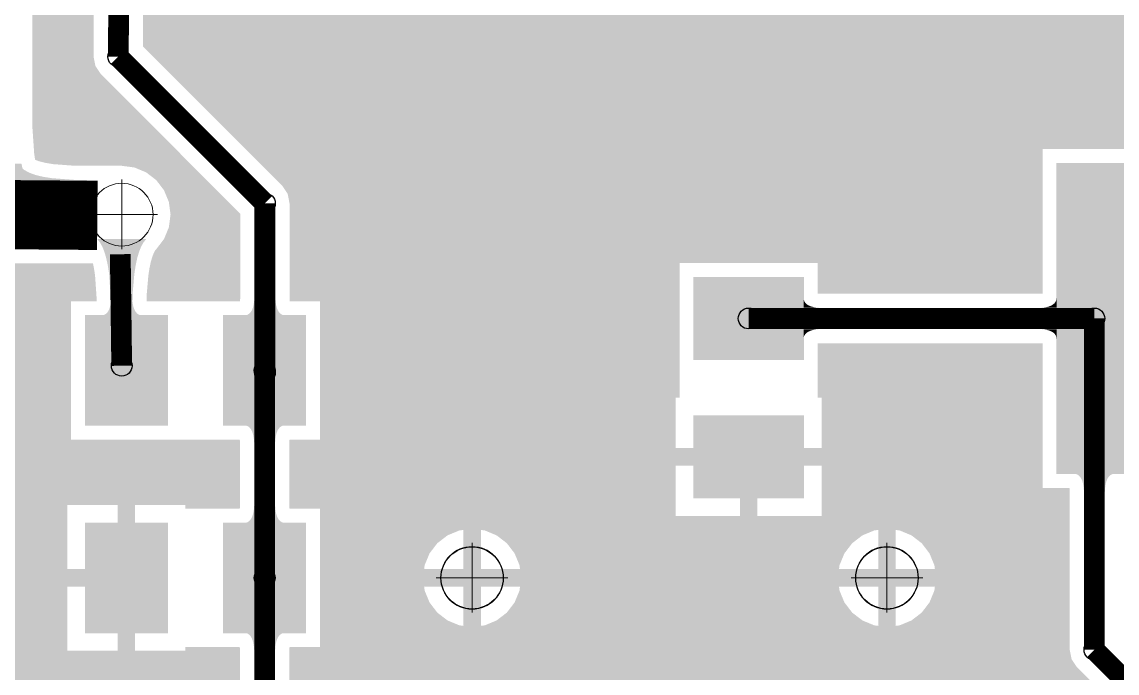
# Model space of a CAD drawing. Header units: millimetres. Extents: x -3633 to 871, y -630 to 261.
# Drawn here: x -1542.46 to -1510.66, y 156.97 to 175.87 of the extents above; entities that cross this region are included whole.
import ezdxf

# ---------------------------------------------------------------- set-up
doc = ezdxf.new("R2010")
doc.units = ezdxf.units.MM
for name, color, linetype in [('DRILL', 7, 'Continuous'), ('DRILL GOST', 7, 'Continuous'), ('TOP_LAYER', 7, 'Continuous'), ('TOP_PASTE', 8, 'Continuous')]:
    doc.layers.add(name, color=color, linetype=linetype)

# ---------------------------------------------------------------- blocks, each defined once
blk = doc.blocks.new('ROUND_26')
blk.add_circle((0, 0), 0.0177165)
blk = doc.blocks.new('RECTANGLE_15')
blk.add_solid([(0.023622, 0.0314961), (0.023622, -0.0314961), (-0.023622, 0.0314961), (-0.023622, -0.0314961)])
blk = doc.blocks.new('RECTANGLE_7')
blk.add_solid([(0.0314961, 0.023622), (0.0314961, -0.023622), (-0.0314961, 0.023622), (-0.0314961, -0.023622)])
blk = doc.blocks.new('RECTANGLE_17')
blk.add_solid([(0.0216535, 0.0885827), (0.0216535, -0.0885827), (-0.0216535, 0.0885827), (-0.0216535, -0.0885827)])
blk = doc.blocks.new('ROUND_4')
blk.add_circle((0, 0), 0.0059055)
blk = doc.blocks.new('ROUND_1')
at = {"const_width": 0.005}
blk.add_lwpolyline([(-0.0025, 0, 1), (0.0025, 0, 1)], format="xyb", close=True, dxfattribs=at)
blk = doc.blocks.new('ROUND_3')
blk.add_circle((0, 0), 0.019685)

msp = doc.modelspace()

# ---------------------------------------------------------------- linework, layer by layer
at = {"layer": 'DRILL', "lineweight": 0}
for p, q in [((-1539.566033497796, 171.29794550417), (-1539.566033497796, 169.2763105104009)), ((-1540.60759279632, 170.2788354181816), (-1538.524474199272, 170.2788354181816)), ((-1529.392135297801, 160.7545982041688), (-1529.392135297801, 158.7329632104006)), ((-1517.344889797788, 160.7545982041688), (-1517.344889797788, 158.7329632104006)), ((-1530.433694596325, 159.7354881181805), (-1528.350575999277, 159.7354881181805)), ((-1518.386449096312, 159.7354881181805), (-1516.303330499265, 159.7354881181805))]:
    msp.add_line(p, q, dxfattribs=at)
at = {"layer": 'DRILL GOST', "lineweight": 0}
for centre in [(-1539.566033497796, 170.2788354181816), (-1529.392135297801, 159.7354881181805), (-1517.344889797788, 159.7354881181805)]:
    msp.add_circle(centre, 0.9108758946678492, dxfattribs=at)
at = {"layer": 'TOP_LAYER', "elevation": -7.473141037622431e-10}
for points, const_width in [([(-1539.666426997793, 174.8645310181823), (-1539.62150549088, 179.6719160960006)], 0.602361), ([(-1539.666426997793, 174.8645310181823), (-1535.40973239779, 170.6078364181808)], 0.602361), ([(-1546.576942297802, 170.2788354181816), (-1542.881033497791, 170.2788354181816)], 2.0078751), ([(-1542.881033497791, 170.2788354181816), (-1540.273866740025, 170.2569261800477)], 2.0078751), ([(-1535.40973239779, 165.6962916181797), (-1535.40973239779, 170.6078364181808)], 0.602361), ([(-1539.566033497796, 165.8936361181809), (-1539.607900417396, 169.1303052181806)], 0.602361), ([(-1521.360639997798, 167.2650159181808), (-1511.321264497788, 167.2650159181808)], 0.602361), ([(-1511.321269597801, 167.2650108181811), (-1511.321264497788, 167.2650159181808)], 0.602361), ([(-1511.321269597801, 157.6506285181808), (-1511.321269597801, 167.2650108181811)], 0.602361), ([(-1535.415755497788, 159.7354881181805), (-1535.415755497788, 165.7591083181801)], 0.602361), ([(-1535.40973239779, 165.6962916181797), (-1535.387720797784, 165.7469193181801)], 0.5019675), ([(-1535.415755497788, 154.273872618181), (-1535.415755497788, 159.7354881181805)], 0.602361), ([(-1511.321269597801, 157.6506285181808), (-1508.88841149779, 155.2177704181818)], 0.602361)]:
    msp.add_lwpolyline(points, dxfattribs=dict(at, const_width=const_width))
at = {"layer": 'TOP_LAYER'}
for points in [[(-1543.329512197787, 171.5459049181813), (-1543.284504697789, 171.7571469181808), (-1542.432554797796, 171.5459049181813), (-1542.477562297795, 171.7571469181808)], [(-1543.329512197787, 171.5459049181813), (-1543.284504697789, 171.7571469181808), (-1542.432554797796, 171.5459049181813), (-1542.477562297795, 171.7571469181808)], [(-1543.905047197788, 171.3791502181816), (-1543.6841814978, 171.4333632181801), (-1541.857019797796, 171.3791502181816), (-1542.077885497796, 171.4333632181801)], [(-1543.6841814978, 171.4333632181801), (-1543.503473197789, 171.49962241818), (-1542.077885497796, 171.4333632181801), (-1542.258593797794, 171.49962241818)], [(-1543.503473197789, 171.49962241818), (-1543.362922297792, 171.5779278181822), (-1542.258593797794, 171.49962241818), (-1542.399144697791, 171.5779278181822)], [(-1543.382700097796, 171.3633963181805), (-1543.329512197787, 171.5459049181813), (-1542.3793668978, 171.3633963181805), (-1542.432554797796, 171.5459049181813)], [(-1543.382700097796, 171.3633963181805), (-1543.329512197787, 171.5459049181813), (-1542.3793668978, 171.3633963181805), (-1542.432554797796, 171.5459049181813)], [(-1543.362922297792, 171.5779278181822), (-1543.262528797795, 171.6682845181808), (-1542.399144697791, 171.5779278181822), (-1542.4995381978, 171.6682845181808)], [(-1545.190089097797, 171.2827704181814), (-1545.009294097794, 171.2887986181818), (-1540.571977897798, 171.2827704181814), (-1540.953473197801, 171.2887986181818)], [(-1542.881033497791, 169.274900418181), (-1545.190089097797, 171.2827704181814), (-1542.881033497791, 169.274900418181), (-1540.571977897798, 171.2827704181814)], [(-1545.009294097794, 171.2887986181818), (-1544.467255897791, 171.306867918182), (-1540.953473197801, 171.2887986181818), (-1541.19443799779, 171.306867918182)], [(-1544.467255897791, 171.306867918182), (-1544.1660702978, 171.3369834181808), (-1541.19443799779, 171.306867918182), (-1541.595996697795, 171.3369834181808)], [(-1544.1660702978, 171.3369834181808), (-1543.905047197788, 171.3791502181816), (-1541.595996697795, 171.3369834181808), (-1541.857019797796, 171.3791502181816)], [(-1543.513627297788, 171.0845844181808), (-1543.444073497792, 171.2096211181811), (-1542.248439697795, 171.0845844181808), (-1542.31799349779, 171.2096211181811)], [(-1543.513627297788, 171.0845844181808), (-1543.444073497792, 171.2096211181811), (-1542.248439697795, 171.0845844181808), (-1542.31799349779, 171.2096211181811)], [(-1543.444073497792, 171.2096211181811), (-1543.382700097796, 171.3633963181805), (-1542.31799349779, 171.2096211181811), (-1542.3793668978, 171.3633963181805)], [(-1543.444073497792, 171.2096211181811), (-1543.382700097796, 171.3633963181805), (-1542.31799349779, 171.2096211181811), (-1542.3793668978, 171.3633963181805)], [(-1543.591366597796, 170.9882811181801), (-1543.513627297788, 171.0845844181808), (-1542.170700397787, 170.9882811181801), (-1542.248439697795, 171.0845844181808)], [(-1543.591366597796, 170.9882811181801), (-1543.513627297788, 171.0845844181808), (-1542.170700397787, 170.9882811181801), (-1542.248439697795, 171.0845844181808)], [(-1540.198627297793, 169.4730864181806), (-1540.276366597789, 169.5693897181804), (-1538.9334396978, 169.4730864181806), (-1538.855700397792, 169.5693897181804)], [(-1540.079246497788, 169.4997084181819), (-1540.135565797782, 169.5676353181802), (-1539.052820497792, 169.4997084181819), (-1538.9965011978, 169.5676353181802)], [(-1540.129073497797, 169.3480497181813), (-1540.198627297793, 169.4730864181806), (-1539.002993497783, 169.3480497181813), (-1538.9334396978, 169.4730864181806)], [(-1540.067700097788, 169.1942745181809), (-1540.129073497797, 169.3480497181813), (-1539.064366897792, 169.1942745181809), (-1539.002993497783, 169.3480497181813)], [(-1540.029552097799, 169.4297976181811), (-1540.079246497788, 169.4997084181819), (-1539.102514897794, 169.4297976181811), (-1539.052820497792, 169.4997084181819)], [(-1540.014512197792, 169.011765918181), (-1540.067700097788, 169.1942745181809), (-1539.117554797789, 169.011765918181), (-1539.064366897792, 169.1942745181809)], [(-1539.98648259779, 169.3579029181815), (-1540.029552097799, 169.4297976181811), (-1539.145584397791, 169.3579029181815), (-1539.102514897794, 169.4297976181811)], [(-1539.950037997784, 169.2840243181813), (-1539.98648259779, 169.3579029181815), (-1539.182028997796, 169.2840243181813), (-1539.145584397791, 169.3579029181815)], [(-1539.920223397796, 169.2081567181817), (-1539.950037997784, 169.2840243181813), (-1539.211843597797, 169.2081567181817), (-1539.182028997796, 169.2840243181813)], [(-1539.897028597798, 169.1303052181806), (-1539.920223397796, 169.2081567181817), (-1539.235038397795, 169.1303052181806), (-1539.211843597797, 169.2081567181817)], [(-1539.969504697794, 168.8005239181816), (-1540.014512197792, 169.011765918181), (-1539.162562297787, 168.8005239181816), (-1539.117554797789, 169.011765918181)], [(-1539.880463797793, 169.0504698181799), (-1539.897028597798, 169.1303052181806), (-1539.251603197787, 169.0504698181799), (-1539.235038397795, 169.1303052181806)], [(-1539.870528997795, 168.9686454181815), (-1539.880463797793, 169.0504698181799), (-1539.261537997786, 168.9686454181815), (-1539.251603197787, 169.0504698181799)], [(-1539.867213997786, 168.8848371181798), (-1539.870528997795, 168.9686454181815), (-1539.264852997795, 168.8848371181798), (-1539.261537997786, 168.9686454181815)], [(-1539.932677597795, 168.5605434181821), (-1539.969504697794, 168.8005239181816), (-1539.199389397798, 168.5605434181821), (-1539.162562297787, 168.8005239181816)], [(-1539.893733997796, 167.9943771181802), (-1539.932677597795, 168.5605434181821), (-1539.248487097784, 167.9943771181802), (-1539.199389397798, 168.5605434181821)], [(-1539.871304197798, 167.6681862181808), (-1539.893733997796, 167.9943771181802), (-1539.25632579779, 167.6681862181808), (-1539.248487097784, 167.9943771181802)], [(-1539.870228097792, 167.8460334181805), (-1539.867213997786, 167.961645318182), (-1539.261838897788, 167.8460334181805), (-1539.264852997795, 167.961645318182)], [(-1535.713926997797, 167.8460334181805), (-1535.710912897791, 167.961645318182), (-1535.105537797795, 167.8460334181805), (-1535.108551897788, 167.961645318182)], [(-1539.915403897797, 167.572219518182), (-1539.894320497796, 167.6513205181814), (-1539.216663097783, 167.572219518182), (-1539.237746497796, 167.6513205181814)], [(-1539.894320497796, 167.6513205181814), (-1539.879260197794, 167.7425901181819), (-1539.237746497796, 167.6513205181814), (-1539.252806797799, 167.7425901181819)], [(-1539.879260197794, 167.7425901181819), (-1539.870228097792, 167.8460334181805), (-1539.252806797799, 167.7425901181819), (-1539.261838897788, 167.8460334181805)], [(-1539.867213997786, 167.3132670181817), (-1539.871304197798, 167.6681862181808), (-1539.264852997795, 167.3132670181817), (-1539.25632579779, 167.6681862181808)], [(-1535.759102797791, 167.572219518182), (-1535.73801939779, 167.6513205181814), (-1535.06036199779, 167.572219518182), (-1535.08144539779, 167.6513205181814)], [(-1535.73801939779, 167.6513205181814), (-1535.7229590978, 167.7425901181819), (-1535.08144539779, 167.6513205181814), (-1535.096505697793, 167.7425901181819)], [(-1535.7229590978, 167.7425901181819), (-1535.713926997797, 167.8460334181805), (-1535.096505697793, 167.7425901181819), (-1535.105537797795, 167.8460334181805)], [(-1519.766583997793, 167.8101549181806), (-1519.766583997793, 167.867376918181), (-1519.760499697787, 167.8101549181806), (-1519.766583997793, 167.867376918181)], [(-1519.766583997793, 167.7589509181821), (-1519.766583997793, 167.8101549181806), (-1519.742246797792, 167.7589509181821), (-1519.760499697787, 167.8101549181806)], [(-1519.766583997793, 167.7137751181813), (-1519.766583997793, 167.7589509181821), (-1519.711820197795, 167.7137751181813), (-1519.742246797792, 167.7589509181821)], [(-1519.766583997793, 167.6746224181811), (-1519.766583997793, 167.7137751181813), (-1519.669224997785, 167.6746224181811), (-1519.711820197795, 167.7137751181813)], [(-1519.766583997793, 167.6414928181816), (-1519.766583997793, 167.6746224181811), (-1519.614461197799, 167.6414928181816), (-1519.669224997785, 167.6746224181811)], [(-1519.766583997793, 167.614386318181), (-1519.766583997793, 167.6414928181816), (-1519.547528797787, 167.614386318181), (-1519.614461197799, 167.6414928181816)], [(-1519.766583997793, 167.5933029181811), (-1519.766583997793, 167.614386318181), (-1519.468427797801, 167.5933029181811), (-1519.547528797787, 167.614386318181)], [(-1512.714635497797, 167.5933029181811), (-1512.636330097795, 167.614386318181), (-1512.419478097794, 167.5933029181811), (-1512.419478097794, 167.614386318181)], [(-1512.636330097795, 167.614386318181), (-1512.570065797799, 167.6414928181816), (-1512.419478097794, 167.614386318181), (-1512.419478097794, 167.6414928181816)], [(-1512.570065797799, 167.6414928181816), (-1512.515857897791, 167.6746224181811), (-1512.419478097794, 167.6414928181816), (-1512.419478097794, 167.6746224181811)], [(-1512.515857897791, 167.6746224181811), (-1512.47369109779, 167.7137751181813), (-1512.419478097794, 167.6746224181811), (-1512.419478097794, 167.7137751181813)], [(-1512.47369109779, 167.7137751181813), (-1512.443570497785, 167.7589509181821), (-1512.419478097794, 167.7137751181813), (-1512.419478097794, 167.7589509181821)], [(-1512.443570497785, 167.7589509181821), (-1512.425501197792, 167.8101549181806), (-1512.419478097794, 167.7589509181821), (-1512.419478097794, 167.8101549181806)], [(-1512.425501197792, 167.8101549181806), (-1512.419478097794, 167.867376918181), (-1512.419478097794, 167.8101549181806), (-1512.419478097794, 167.867376918181)], [(-1540.1683944978, 167.3531643181818), (-1540.111172497786, 167.3592486181801), (-1538.963672497793, 167.3531643181818), (-1539.020894497794, 167.3592486181801)], [(-1540.111172497786, 167.3592486181801), (-1540.059968497793, 167.3775015181814), (-1539.020894497794, 167.3592486181801), (-1539.072098497787, 167.3775015181814)], [(-1540.059968497793, 167.3775015181814), (-1540.0147926978, 167.4079281181816), (-1539.072098497787, 167.3775015181814), (-1539.117274297793, 167.4079281181816)], [(-1540.0147926978, 167.4079281181816), (-1539.975639997793, 167.4505233181803), (-1539.117274297793, 167.4079281181816), (-1539.156426997788, 167.4505233181803)], [(-1539.975639997793, 167.4505233181803), (-1539.942510397783, 167.5052820181813), (-1539.156426997788, 167.4505233181803), (-1539.189556597797, 167.5052820181813)], [(-1539.942510397783, 167.5052820181813), (-1539.915403897797, 167.572219518182), (-1539.189556597797, 167.5052820181813), (-1539.216663097783, 167.572219518182)], [(-1536.012093397794, 167.3531643181818), (-1535.954871397792, 167.3592486181801), (-1534.807371397799, 167.3531643181818), (-1534.864593397788, 167.3592486181801)], [(-1535.954871397792, 167.3592486181801), (-1535.903667397787, 167.3775015181814), (-1534.864593397788, 167.3592486181801), (-1534.915797397794, 167.3775015181814)], [(-1535.903667397787, 167.3775015181814), (-1535.858491597793, 167.4079281181816), (-1534.915797397794, 167.3775015181814), (-1534.960973197799, 167.4079281181816)], [(-1535.858491597793, 167.4079281181816), (-1535.819338897787, 167.4505233181803), (-1534.960973197799, 167.4079281181816), (-1535.000125897781, 167.4505233181803)], [(-1535.819338897787, 167.4505233181803), (-1535.786209297802, 167.5052820181813), (-1535.000125897781, 167.4505233181803), (-1535.033255497791, 167.5052820181813)], [(-1535.786209297802, 167.5052820181813), (-1535.759102797791, 167.572219518182), (-1535.033255497791, 167.5052820181813), (-1535.06036199779, 167.572219518182)], [(-1519.766583997793, 167.57824261818), (-1519.766583997793, 167.5933029181811), (-1519.377158197789, 167.57824261818), (-1519.468427797801, 167.5933029181811)], [(-1519.766583997793, 167.569210518182), (-1519.766583997793, 167.57824261818), (-1519.273714897799, 167.569210518182), (-1519.377158197789, 167.57824261818)], [(-1519.766583997793, 167.5661964181804), (-1519.766583997793, 167.569210518182), (-1519.158102997796, 167.5661964181804), (-1519.273714897799, 167.569210518182)], [(-1519.766583997793, 166.9638354181811), (-1519.766583997793, 167.5661964181804), (-1519.158102997796, 166.9638354181811), (-1519.158102997796, 167.5661964181804)], [(-1513.021839097797, 167.5661964181804), (-1512.907389997792, 167.569210518182), (-1512.419478097794, 167.5661964181804), (-1512.419478097794, 167.569210518182)], [(-1513.021839097797, 166.9638354181811), (-1513.021839097797, 167.5661964181804), (-1512.419478097794, 166.9638354181811), (-1512.419478097794, 167.5661964181804)], [(-1512.907389997792, 167.569210518182), (-1512.804987097795, 167.57824261818), (-1512.419478097794, 167.569210518182), (-1512.419478097794, 167.57824261818)], [(-1512.804987097795, 167.57824261818), (-1512.714635497797, 167.5933029181811), (-1512.419478097794, 167.57824261818), (-1512.419478097794, 167.5933029181811)], [(-1519.766583997793, 166.9608213181805), (-1519.766583997793, 166.9638354181811), (-1519.273714897799, 166.9608213181805), (-1519.158102997796, 166.9638354181811)], [(-1519.766583997793, 166.9517892181798), (-1519.766583997793, 166.9608213181805), (-1519.377158197789, 166.9517892181798), (-1519.273714897799, 166.9608213181805)], [(-1519.766583997793, 166.9367289181823), (-1519.766583997793, 166.9517892181798), (-1519.468427797801, 166.9367289181823), (-1519.377158197789, 166.9517892181798)], [(-1519.766583997793, 166.9156455181815), (-1519.766583997793, 166.9367289181823), (-1519.547528797787, 166.9156455181815), (-1519.468427797801, 166.9367289181823)], [(-1519.766583997793, 166.8885390181808), (-1519.766583997793, 166.9156455181815), (-1519.614461197799, 166.8885390181808), (-1519.547528797787, 166.9156455181815)], [(-1519.766583997793, 166.8554094181814), (-1519.766583997793, 166.8885390181808), (-1519.669224997785, 166.8554094181814), (-1519.614461197799, 166.8885390181808)], [(-1519.766583997793, 166.8162567181803), (-1519.766583997793, 166.8554094181814), (-1519.711820197795, 166.8162567181803), (-1519.669224997785, 166.8554094181814)], [(-1519.766583997793, 166.7710809181813), (-1519.766583997793, 166.8162567181803), (-1519.742246797792, 166.7710809181813), (-1519.711820197795, 166.8162567181803)], [(-1519.766583997793, 166.7198769181809), (-1519.766583997793, 166.7710809181813), (-1519.760499697787, 166.7198769181809), (-1519.742246797792, 166.7710809181813)], [(-1519.766583997793, 166.6626549181806), (-1519.766583997793, 166.7198769181809), (-1519.766583997793, 166.6626549181806), (-1519.760499697787, 166.7198769181809)], [(-1512.907389997792, 166.9608213181805), (-1513.021839097797, 166.9638354181811), (-1512.419478097794, 166.9608213181805), (-1512.419478097794, 166.9638354181811)], [(-1512.804987097795, 166.9517892181798), (-1512.907389997792, 166.9608213181805), (-1512.419478097794, 166.9517892181798), (-1512.419478097794, 166.9608213181805)], [(-1512.714635497797, 166.9367289181823), (-1512.804987097795, 166.9517892181798), (-1512.419478097794, 166.9367289181823), (-1512.419478097794, 166.9517892181798)], [(-1512.636330097795, 166.9156455181815), (-1512.714635497797, 166.9367289181823), (-1512.419478097794, 166.9156455181815), (-1512.419478097794, 166.9367289181823)], [(-1512.570065797799, 166.8885390181808), (-1512.636330097795, 166.9156455181815), (-1512.419478097794, 166.8885390181808), (-1512.419478097794, 166.9156455181815)], [(-1512.515857897791, 166.8554094181814), (-1512.570065797799, 166.8885390181808), (-1512.419478097794, 166.8554094181814), (-1512.419478097794, 166.8885390181808)], [(-1512.47369109779, 166.8162567181803), (-1512.515857897791, 166.8554094181814), (-1512.419478097794, 166.8162567181803), (-1512.419478097794, 166.8554094181814)], [(-1512.443570497785, 166.7710809181813), (-1512.47369109779, 166.8162567181803), (-1512.419478097794, 166.7710809181813), (-1512.419478097794, 166.8162567181803)], [(-1512.425501197792, 166.7198769181809), (-1512.443570497785, 166.7710809181813), (-1512.419478097794, 166.7198769181809), (-1512.419478097794, 166.7710809181813)], [(-1512.419478097794, 166.6626549181806), (-1512.425501197792, 166.7198769181809), (-1512.419478097794, 166.6626549181806), (-1512.419478097794, 166.7198769181809)], [(-1535.960894497802, 164.158968018181), (-1536.018116497792, 164.165052318182), (-1534.870616497786, 164.158968018181), (-1534.813394497798, 164.165052318182)], [(-1535.909690497785, 164.1407151181807), (-1535.960894497802, 164.158968018181), (-1534.921820497792, 164.1407151181807), (-1534.870616497786, 164.158968018181)], [(-1535.864514697792, 164.1102885181822), (-1535.909690497785, 164.1407151181807), (-1534.966996297797, 164.1102885181822), (-1534.921820497792, 164.1407151181807)], [(-1535.825361997785, 164.0676933181808), (-1535.864514697792, 164.1102885181822), (-1535.006148997792, 164.0676933181808), (-1534.966996297797, 164.1102885181822)], [(-1535.7922323978, 164.0129346181798), (-1535.825361997785, 164.0676933181808), (-1535.039278597789, 164.0129346181798), (-1535.006148997792, 164.0676933181808)], [(-1535.765125897789, 163.9459971181809), (-1535.7922323978, 164.0129346181798), (-1535.066385097799, 163.9459971181809), (-1535.039278597789, 164.0129346181798)], [(-1535.744042497788, 163.8668961181816), (-1535.765125897789, 163.9459971181809), (-1535.087468497788, 163.8668961181816), (-1535.066385097799, 163.9459971181809)], [(-1535.728982197799, 163.775626518182), (-1535.744042497788, 163.8668961181816), (-1535.10252879779, 163.775626518182), (-1535.087468497788, 163.8668961181816)], [(-1535.719950097796, 163.6721832181815), (-1535.728982197799, 163.775626518182), (-1535.111560897793, 163.6721832181815), (-1535.10252879779, 163.775626518182)], [(-1535.71693599779, 163.5565713181809), (-1535.719950097796, 163.6721832181815), (-1535.114574997786, 163.5565713181809), (-1535.111560897793, 163.6721832181815)], [(-1511.866408597791, 162.7534488181814), (-1511.923630597792, 162.7595331181806), (-1510.776130597788, 162.7534488181814), (-1510.718908597798, 162.7595331181806)], [(-1511.815204597798, 162.7351959181801), (-1511.866408597791, 162.7534488181814), (-1510.827334597793, 162.7351959181801), (-1510.776130597788, 162.7534488181814)], [(-1511.770028797793, 162.7047693181808), (-1511.815204597798, 162.7351959181801), (-1510.872510397798, 162.7047693181808), (-1510.827334597793, 162.7351959181801)], [(-1511.730876097785, 162.6621741181812), (-1511.770028797793, 162.7047693181808), (-1510.911663097793, 162.6621741181812), (-1510.872510397798, 162.7047693181808)], [(-1511.697746497789, 162.607415418182), (-1511.730876097785, 162.6621741181812), (-1510.94479269779, 162.607415418182), (-1510.911663097793, 162.6621741181812)], [(-1511.67063999779, 162.5404779181813), (-1511.697746497789, 162.607415418182), (-1510.971899197788, 162.5404779181813), (-1510.94479269779, 162.607415418182)], [(-1511.649556597802, 162.4613769181801), (-1511.67063999779, 162.5404779181813), (-1510.992982597801, 162.4613769181801), (-1510.971899197788, 162.5404779181813)], [(-1511.6344962978, 162.3701073181805), (-1511.649556597802, 162.4613769181801), (-1511.008042897791, 162.3701073181805), (-1510.992982597801, 162.4613769181801)], [(-1511.625464197797, 162.266664018181), (-1511.6344962978, 162.3701073181805), (-1511.017074997782, 162.266664018181), (-1511.008042897791, 162.3701073181805)], [(-1511.622450097791, 162.1510521181804), (-1511.625464197797, 162.266664018181), (-1511.020089097788, 162.1510521181804), (-1511.017074997782, 162.266664018181)], [(-1535.719950097796, 161.8224132181808), (-1535.71693599779, 161.9380251181815), (-1535.111560897793, 161.8224132181808), (-1535.114574997786, 161.9380251181815)], [(-1535.765125897789, 161.5485993181796), (-1535.744042497788, 161.6277003181808), (-1535.066385097799, 161.5485993181796), (-1535.087468497788, 161.6277003181808)], [(-1535.744042497788, 161.6277003181808), (-1535.728982197799, 161.7189699181804), (-1535.087468497788, 161.6277003181808), (-1535.10252879779, 161.7189699181804)], [(-1535.728982197799, 161.7189699181804), (-1535.719950097796, 161.8224132181808), (-1535.10252879779, 161.7189699181804), (-1535.111560897793, 161.8224132181808)], [(-1536.018116497792, 161.3295441181804), (-1535.960894497802, 161.3356284181814), (-1534.813394497798, 161.3295441181804), (-1534.870616497786, 161.3356284181814)], [(-1535.960894497802, 161.3356284181814), (-1535.909690497785, 161.3538813181808), (-1534.870616497786, 161.3356284181814), (-1534.921820497792, 161.3538813181808)], [(-1535.909690497785, 161.3538813181808), (-1535.864514697792, 161.3843079181802), (-1534.921820497792, 161.3538813181808), (-1534.966996297797, 161.3843079181802)], [(-1535.864514697792, 161.3843079181802), (-1535.825361997785, 161.4269031181816), (-1534.966996297797, 161.3843079181802), (-1535.006148997792, 161.4269031181816)], [(-1535.825361997785, 161.4269031181816), (-1535.7922323978, 161.4816618181808), (-1535.006148997792, 161.4269031181816), (-1535.039278597789, 161.4816618181808)], [(-1535.7922323978, 161.4816618181808), (-1535.765125897789, 161.5485993181796), (-1535.039278597789, 161.4816618181808), (-1535.066385097799, 161.5485993181796)], [(-1535.960894497802, 158.1353478181804), (-1536.018116497792, 158.1414321181805), (-1534.870616497786, 158.1353478181804), (-1534.813394497798, 158.1414321181805)], [(-1535.909690497785, 158.117094918181), (-1535.960894497802, 158.1353478181804), (-1534.921820497792, 158.117094918181), (-1534.870616497786, 158.1353478181804)], [(-1535.864514697792, 158.0866683181807), (-1535.909690497785, 158.117094918181), (-1534.966996297797, 158.0866683181807), (-1534.921820497792, 158.117094918181)], [(-1535.825361997785, 158.044073118182), (-1535.864514697792, 158.0866683181807), (-1535.006148997792, 158.044073118182), (-1534.966996297797, 158.0866683181807)], [(-1535.7922323978, 157.989314418181), (-1535.825361997785, 158.044073118182), (-1535.039278597789, 157.989314418181), (-1535.006148997792, 158.044073118182)], [(-1535.765125897789, 157.9223769181804), (-1535.7922323978, 157.989314418181), (-1535.066385097799, 157.9223769181804), (-1535.039278597789, 157.989314418181)], [(-1535.744042497788, 157.843275918181), (-1535.765125897789, 157.9223769181804), (-1535.087468497788, 157.843275918181), (-1535.066385097799, 157.9223769181804)], [(-1535.728982197799, 157.7520063181805), (-1535.744042497788, 157.843275918181), (-1535.10252879779, 157.7520063181805), (-1535.087468497788, 157.843275918181)], [(-1535.719950097796, 157.6485630181819), (-1535.728982197799, 157.7520063181805), (-1535.111560897793, 157.6485630181819), (-1535.10252879779, 157.7520063181805)], [(-1535.71693599779, 157.5329511181822), (-1535.719950097796, 157.6485630181819), (-1535.114574997786, 157.5329511181822), (-1535.111560897793, 157.6485630181819)]]:
    msp.add_solid(points, dxfattribs=at)
at = {"layer": 'TOP_PASTE'}
msp.add_circle((-1483.211823997789, 119.5780014181805), 110, dxfattribs=at)
for points in [[(-1542.164508997793, 174.8645310181823), (-1542.164508997793, 178.3983975181804), (-1540.382951497791, 174.8645310181823), (-1540.382951497791, 178.3983975181804)], [(-1538.949902497783, 175.1613255181824), (-1538.949902497783, 177.1947363181803), (-1505.449920097797, 175.1613255181824), (-1505.449920097797, 177.1947363181803)], [(-1535.97287949779, 172.1843025181802), (-1538.949902497783, 175.1613255181824), (-1505.449920097797, 172.1843025181802), (-1505.449920097797, 175.1613255181824)], [(-1542.164508997793, 174.5903295181811), (-1542.164508997793, 174.8645310181823), (-1540.328406997793, 174.5903295181811), (-1540.382951497791, 174.8645310181823)], [(-1542.164508997793, 174.3578715181816), (-1542.164508997793, 174.5903295181811), (-1540.173086497792, 174.3578715181816), (-1540.328406997793, 174.5903295181811)], [(-1542.164508997793, 172.8772395181809), (-1542.164508997793, 174.3578715181816), (-1538.692449397791, 172.8772395181809), (-1540.173086497792, 174.3578715181816)], [(-1542.107082997797, 172.0422930181808), (-1542.164508997793, 172.8772395181809), (-1537.857502897791, 172.0422930181808), (-1538.692449397791, 172.8772395181809)], [(-1534.90307289779, 171.1144959181825), (-1535.97287949779, 172.1843025181802), (-1512.827172097785, 171.1144959181825), (-1512.827172097785, 172.1843025181802)], [(-1542.080721097791, 171.8705046181808), (-1542.107082997797, 172.0422930181808), (-1537.685714497793, 171.8705046181808), (-1537.857502897791, 172.0422930181808)], [(-1541.958244597802, 171.8255940181803), (-1542.080721097791, 171.8705046181808), (-1537.640808997794, 171.8255940181803), (-1537.685714497793, 171.8705046181808)], [(-1541.775491197803, 171.7807344181815), (-1541.958244597802, 171.8255940181803), (-1537.595949397796, 171.7807344181815), (-1537.640808997794, 171.8255940181803)], [(-1541.547959797799, 171.74397361818), (-1541.775491197803, 171.7807344181815), (-1537.559188597794, 171.74397361818), (-1537.595949397796, 171.7807344181815)], [(-1540.934929597795, 171.6980022181801), (-1541.547959797799, 171.74397361818), (-1537.513217197792, 171.6980022181801), (-1537.559188597794, 171.74397361818)], [(-1540.838238697791, 171.6964722181824), (-1540.934929597795, 171.6980022181801), (-1537.511687197793, 171.6964722181824), (-1537.513217197792, 171.6980022181801)], [(-1539.199124197795, 171.64816501818), (-1539.566033497796, 171.6964722181824), (-1537.46337489779, 171.64816501818), (-1537.511687197793, 171.6964722181824)], [(-1538.857215097798, 171.5065431181815), (-1539.199124197795, 171.64816501818), (-1537.32175809779, 171.5065431181815), (-1537.46337489779, 171.64816501818)], [(-1538.563613197789, 171.2812557181819), (-1538.857215097798, 171.5065431181815), (-1537.096470697791, 171.2812557181819), (-1537.32175809779, 171.5065431181815)], [(-1538.338325797789, 170.9876538181811), (-1538.563613197789, 171.2812557181819), (-1536.802863697792, 170.9876538181811), (-1537.096470697791, 171.2812557181819)], [(-1534.74775239779, 170.8820379181811), (-1534.90307289779, 171.1144959181825), (-1512.827172097785, 170.8820379181811), (-1512.827172097785, 171.1144959181825)], [(-1538.196703897787, 170.6457447181815), (-1538.338325797789, 170.9876538181811), (-1536.460954597794, 170.6457447181815), (-1536.802863697792, 170.9876538181811)], [(-1534.693207897792, 170.6078364181808), (-1534.74775239779, 170.8820379181811), (-1512.827172097785, 170.6078364181808), (-1512.827172097785, 170.8820379181811)], [(-1538.152634797786, 170.3110419181817), (-1538.196703897787, 170.6457447181815), (-1536.126256897789, 170.3110419181817), (-1536.460954597794, 170.6457447181815)], [(-1534.693207897792, 168.8713119181807), (-1534.693207897792, 170.6078364181808), (-1512.827172097785, 168.8713119181807), (-1512.827172097785, 170.6078364181808)], [(-1538.196703897787, 169.9119261181809), (-1538.148396697785, 170.2788354181816), (-1536.126256897789, 169.9119261181809), (-1536.126256897789, 170.2788354181816)], [(-1538.148396697785, 170.2788354181816), (-1538.152634797786, 170.3110419181817), (-1536.126256897789, 170.2788354181816), (-1536.126256897789, 170.3110419181817)], [(-1538.338325797789, 169.5700170181813), (-1538.196703897787, 169.9119261181809), (-1536.126256897789, 169.5700170181813), (-1536.126256897789, 169.9119261181809)], [(-1538.563613197789, 169.2764151181805), (-1538.338325797789, 169.5700170181813), (-1536.126256897789, 169.2764151181805), (-1536.126256897789, 169.5700170181813)], [(-1538.632437697797, 169.1719263181808), (-1538.592734197789, 169.2433008181802), (-1536.126256897789, 169.1719263181808), (-1536.126256897789, 169.2433008181802)], [(-1538.592734197789, 169.2433008181802), (-1538.569891297798, 169.2715956181814), (-1536.126256897789, 169.2433008181802), (-1536.126256897789, 169.2715956181814)], [(-1538.569891297798, 169.2715956181814), (-1538.563613197789, 169.2764151181805), (-1536.126256897789, 169.2715956181814), (-1536.126256897789, 169.2764151181805)], [(-1538.759641897791, 168.7267881181801), (-1538.720244397787, 168.9116835181817), (-1536.126256897789, 168.7267881181801), (-1536.126256897789, 168.9116835181817)], [(-1538.720244397787, 168.9116835181817), (-1538.676787297795, 169.0608075181822), (-1536.126256897789, 168.9116835181817), (-1536.126256897789, 169.0608075181822)], [(-1538.676787297795, 169.0608075181822), (-1538.632437697797, 169.1719263181808), (-1536.126256897789, 169.0608075181822), (-1536.126256897789, 169.1719263181808)], [(-1546.423901497794, 168.5153778181816), (-1546.212588097788, 168.7266963181805), (-1540.339983997791, 168.5153778181816), (-1540.372409797797, 168.7266963181805)], [(-1546.212588097788, 168.7266963181805), (-1546.078080697795, 168.86119861818), (-1540.372409797797, 168.7266963181805), (-1540.401066697801, 168.86119861818)], [(-1538.792638897792, 168.5117619181815), (-1538.759641897791, 168.7267881181801), (-1536.126256897789, 168.5117619181815), (-1536.126256897789, 168.7267881181801)], [(-1534.693207897792, 167.8308303181807), (-1534.693207897792, 168.8713119181807), (-1523.368515097789, 167.8308303181807), (-1523.368509997788, 168.8713119181807)], [(-1519.352769997794, 167.9896341181807), (-1519.352769997794, 168.8713119181807), (-1512.827172097785, 167.9896341181807), (-1512.827172097785, 168.8713119181807)], [(-1547.165002897801, 167.7742764181808), (-1546.423901497794, 168.5153778181816), (-1540.289014597791, 167.7742764181808), (-1540.339983997791, 168.5153778181816)], [(-1538.839467097788, 167.9717484181806), (-1538.792638897792, 168.5117619181815), (-1536.126256897789, 167.9717484181806), (-1536.126256897789, 168.5117619181815)], [(-1538.842858597786, 167.8308303181807), (-1538.839467097788, 167.9717484181806), (-1536.126256897789, 167.8308303181807), (-1536.126256897789, 167.9717484181806)], [(-1519.352769997794, 167.9892006181803), (-1519.352769997794, 167.9896341181807), (-1512.829778197789, 167.9892006181803), (-1512.827172097785, 167.9896341181807)], [(-1519.325949097794, 167.9847738181802), (-1519.352769997794, 167.9892006181803), (-1512.856359397783, 167.9847738181802), (-1512.829778197789, 167.9892006181803)], [(-1519.325393197791, 167.984722818182), (-1519.325949097794, 167.9847738181802), (-1512.856650097795, 167.984722818182), (-1512.856359397783, 167.9847738181802)], [(-1519.2889179978, 167.9815404181822), (-1519.325393197791, 167.984722818182), (-1512.892712197795, 167.9815404181822), (-1512.856650097795, 167.984722818182)], [(-1548.076643197801, 166.86263611818), (-1547.172300997785, 167.7669783181814), (-1541.03780169779, 166.86263611818), (-1541.03780169779, 167.7669783181814)], [(-1547.172300997785, 167.7669783181814), (-1547.165002897801, 167.7742764181808), (-1540.29021819779, 167.7669783181814), (-1540.289014597791, 167.7742764181808)], [(-1538.844067297799, 167.780406618182), (-1538.843745997802, 167.7937992181801), (-1536.131703697801, 167.780406618182), (-1536.129490297795, 167.7937992181801)], [(-1538.84184879779, 167.7669783181814), (-1538.844067297799, 167.780406618182), (-1536.133917097797, 167.7669783181814), (-1536.131703697801, 167.780406618182)], [(-1538.843745997802, 167.7937992181801), (-1538.842858597786, 167.8308303181807), (-1536.129490297795, 167.7937992181801), (-1536.126256897789, 167.8308303181807)], [(-1534.689974497798, 167.7937992181801), (-1534.693207897792, 167.8308303181807), (-1523.368515097789, 167.7937992181801), (-1523.368515097789, 167.8308303181807)], [(-1534.685547697796, 167.7669783181814), (-1534.689974497798, 167.7937992181801), (-1523.368515097789, 167.7669783181814), (-1523.368515097789, 167.7937992181801)], [(-1533.809459497796, 164.9639877181803), (-1533.809459497796, 167.7669783181814), (-1523.368515097789, 164.9639877181803), (-1523.368515097789, 167.7669783181814)], [(-1548.076643197801, 163.7512383181806), (-1548.076643197801, 166.86263611818), (-1541.03780169779, 163.7512383181806), (-1541.03780169779, 166.86263611818)], [(-1519.352769997794, 166.5408312181821), (-1519.325949097794, 166.5452580181814), (-1512.829773097788, 166.5408312181821), (-1512.856354297794, 166.5452580181814)], [(-1519.352764897793, 166.5403977181809), (-1519.352769997794, 166.5408312181821), (-1512.827172097785, 166.5403977181809), (-1512.829773097788, 166.5408312181821)], [(-1519.352764897793, 164.9639877181803), (-1519.352764897793, 166.5403977181809), (-1512.827172097785, 164.9639877181803), (-1512.827172097785, 166.5403977181809)], [(-1519.325949097794, 166.5452580181814), (-1519.325398297793, 166.5453090181813), (-1512.856354297794, 166.5452580181814), (-1512.856644997793, 166.5453090181813)], [(-1519.325398297793, 166.5453090181813), (-1519.2889179978, 166.5484914181811), (-1512.856644997793, 166.5453090181813), (-1512.892712197795, 166.5484914181811)], [(-1533.809459497796, 163.7512383181806), (-1533.809459497796, 164.9639877181803), (-1523.476935997795, 163.7512383181806), (-1523.476935997795, 164.9639877181803)], [(-1519.244343997788, 163.5042657181825), (-1519.244343997788, 164.9639877181803), (-1512.827172097785, 163.5042657181825), (-1512.827172097785, 164.9639877181803)], [(-1548.076643197801, 163.724417418181), (-1548.076643197801, 163.7512383181806), (-1536.135513397793, 163.724417418181), (-1536.139940197795, 163.7512383181806)], [(-1548.076643197801, 163.6873863181813), (-1548.076643197801, 163.724417418181), (-1536.132279997787, 163.6873863181813), (-1536.135513397793, 163.724417418181)], [(-1548.076643197801, 161.8517841181806), (-1548.076643197801, 163.6873863181813), (-1536.132279997787, 161.8517841181806), (-1536.132279997787, 163.6873863181813)], [(-1534.699230997803, 163.6873863181813), (-1534.695997597797, 163.724417418181), (-1523.476935997795, 163.6873863181813), (-1523.476935997795, 163.724417418181)], [(-1534.699230997803, 163.5042657181825), (-1534.699230997803, 163.6873863181813), (-1523.476935997795, 163.5042657181825), (-1523.476935997795, 163.6873863181813)], [(-1534.699230997803, 162.9942657181805), (-1534.699230997803, 163.5042657181825), (-1512.827172097785, 162.9942657181805), (-1512.827172097785, 163.5042657181825)], [(-1534.695997597797, 163.724417418181), (-1534.691570797795, 163.7512383181806), (-1523.476935997795, 163.724417418181), (-1523.476935997795, 163.7512383181806)], [(-1534.699230997803, 161.8072101181801), (-1534.699230997803, 162.9942657181805), (-1523.476935997795, 161.8072101181801), (-1523.476935997795, 162.9942657181805)], [(-1521.6156399978, 161.5345437181818), (-1521.6156399978, 162.9942657181805), (-1521.105639997783, 161.5345437181818), (-1521.105639997783, 162.9942657181805)], [(-1519.244343997788, 162.345719118181), (-1519.244343997788, 162.9942657181805), (-1512.827172097785, 162.345719118181), (-1512.827172097785, 162.9942657181805)], [(-1519.244343997788, 162.3188982181814), (-1519.244343997788, 162.345719118181), (-1512.041027497793, 162.3188982181814), (-1512.045454297795, 162.345719118181)], [(-1519.244343997788, 162.2818671181808), (-1519.244343997788, 162.3188982181814), (-1512.037794097787, 162.2818671181808), (-1512.041027497793, 162.3188982181814)], [(-1519.244343997788, 161.5345437181818), (-1519.244343997788, 162.2818671181808), (-1512.037794097787, 161.5345437181818), (-1512.037794097787, 162.2818671181808)], [(-1548.076643197801, 159.9904881181815), (-1548.076643197801, 161.8517841181806), (-1541.146227697784, 159.9904881181815), (-1541.146227697784, 161.8517841181806)], [(-1539.68651589779, 159.9904881181815), (-1539.68651589779, 161.8517841181806), (-1539.176515897798, 159.9904881181815), (-1539.176515897798, 161.8517841181806)], [(-1537.716783697798, 161.8072101181801), (-1537.716783697798, 161.8517841181806), (-1536.132279997787, 161.8072101181801), (-1536.132279997787, 161.8517841181806)], [(-1537.716783697798, 161.7701790181814), (-1537.716783697798, 161.8072101181801), (-1536.135513397793, 161.7701790181814), (-1536.132279997787, 161.8072101181801)], [(-1537.716783697798, 161.7433632181805), (-1537.716783697798, 161.7701790181814), (-1536.139940197795, 161.7433632181805), (-1536.135513397793, 161.7701790181814)], [(-1536.620482597784, 161.7433581181799), (-1536.620482597784, 161.7433632181805), (-1536.139940197795, 161.7433581181799), (-1536.139940197795, 161.7433632181805)], [(-1534.695997597797, 161.7701790181814), (-1534.699230997803, 161.8072101181801), (-1523.476935997795, 161.7701790181814), (-1523.476935997795, 161.8072101181801)], [(-1534.691570797795, 161.7433581181799), (-1534.695997597797, 161.7701790181814), (-1523.476935997795, 161.7433581181799), (-1523.476935997795, 161.7701790181814)], [(-1533.809459497796, 161.5345437181818), (-1533.809459497796, 161.7433581181799), (-1523.476935997795, 161.5345437181818), (-1523.476935997795, 161.7433581181799)], [(-1533.809459497796, 161.1276555181817), (-1533.809459497796, 161.5345437181818), (-1512.037794097787, 161.1276555181817), (-1512.037794097787, 161.5345437181818)], [(-1533.809459497796, 161.1126462181805), (-1533.809459497796, 161.1276555181817), (-1529.761145797796, 161.1126462181805), (-1529.647135297791, 161.1276555181817)], [(-1533.809459497796, 160.9702134181803), (-1533.809459497796, 161.1126462181805), (-1530.105008197788, 160.9702134181803), (-1529.761145797796, 161.1126462181805)], [(-1533.809459497796, 160.7436408181798), (-1533.809459497796, 160.9702134181803), (-1530.400287997796, 160.7436408181798), (-1530.105008197788, 160.9702134181803)], [(-1529.647135297791, 159.9904881181815), (-1529.647135297791, 161.1276555181817), (-1529.137135297786, 159.9904881181815), (-1529.137135297786, 161.1276555181817)], [(-1529.023124797794, 161.1126462181805), (-1529.137135297786, 161.1276555181817), (-1517.713900297783, 161.1126462181805), (-1517.599889797791, 161.1276555181817)], [(-1528.67926239779, 160.9702134181803), (-1529.023124797794, 161.1126462181805), (-1518.057757597785, 160.9702134181803), (-1517.713900297783, 161.1126462181805)], [(-1528.383982597794, 160.7436408181798), (-1528.67926239779, 160.9702134181803), (-1518.353042497796, 160.7436408181798), (-1518.057757597785, 160.9702134181803)], [(-1517.599889797791, 159.9904881181815), (-1517.599889797791, 161.1276555181817), (-1517.089889797798, 159.9904881181815), (-1517.089889797798, 161.1276555181817)], [(-1516.975879297793, 161.1126462181805), (-1517.089889797798, 161.1276555181817), (-1512.037794097787, 161.1126462181805), (-1512.037794097787, 161.1276555181817)], [(-1516.632021997791, 160.9702134181803), (-1516.975879297793, 161.1126462181805), (-1512.037794097787, 160.9702134181803), (-1512.037794097787, 161.1126462181805)], [(-1516.336737097794, 160.7436408181798), (-1516.632021997791, 160.9702134181803), (-1512.037794097787, 160.7436408181798), (-1512.037794097787, 160.9702134181803)], [(-1533.809459497796, 160.448361018181), (-1533.809459497796, 160.7436408181798), (-1530.626860597785, 160.448361018181), (-1530.400287997796, 160.7436408181798)], [(-1528.157409997793, 160.448361018181), (-1528.383982597794, 160.7436408181798), (-1518.579615097797, 160.448361018181), (-1518.353042497796, 160.7436408181798)], [(-1516.110164497792, 160.448361018181), (-1516.336737097794, 160.7436408181798), (-1512.037794097787, 160.448361018181), (-1512.037794097787, 160.7436408181798)], [(-1533.809459497796, 160.1044986181819), (-1533.809459497796, 160.448361018181), (-1530.769293397801, 160.1044986181819), (-1530.626860597785, 160.448361018181)], [(-1528.014977197801, 160.1044986181819), (-1528.157409997793, 160.448361018181), (-1518.722047897788, 160.1044986181819), (-1518.579615097797, 160.448361018181)], [(-1515.967731697788, 160.1044986181819), (-1516.110164497792, 160.448361018181), (-1512.037794097787, 160.1044986181819), (-1512.037794097787, 160.448361018181)], [(-1548.076643197801, 159.4804881181813), (-1548.076643197801, 159.9904881181815), (-1539.176515897798, 159.4804881181813), (-1539.176515897798, 159.9904881181815)], [(-1533.809459497796, 159.9904881181815), (-1533.809459497796, 160.1044986181819), (-1530.784302697798, 159.9904881181815), (-1530.769293397801, 160.1044986181819)], [(-1533.809459497796, 159.4804881181813), (-1533.809459497796, 159.9904881181815), (-1512.037794097787, 159.4804881181813), (-1512.037794097787, 159.9904881181815)], [(-1527.999967897792, 159.9904881181815), (-1528.014977197801, 160.1044986181819), (-1518.737057197799, 159.9904881181815), (-1518.722047897788, 160.1044986181819)], [(-1515.952722397791, 159.9904881181815), (-1515.967731697788, 160.1044986181819), (-1512.037794097787, 159.9904881181815), (-1512.037794097787, 160.1044986181819)], [(-1548.076643197801, 157.6191921181821), (-1548.076643197801, 159.4804881181813), (-1541.146227697784, 157.6191921181821), (-1541.146227697784, 159.4804881181813)], [(-1539.68651589779, 157.6191921181821), (-1539.68651589779, 159.4804881181813), (-1539.176515897798, 157.6191921181821), (-1539.176515897798, 159.4804881181813)], [(-1533.809459497796, 159.3664776181809), (-1533.809459497796, 159.4804881181813), (-1530.769293397801, 159.3664776181809), (-1530.784302697798, 159.4804881181813)], [(-1533.809459497796, 159.0226152181808), (-1533.809459497796, 159.3664776181809), (-1530.626860597785, 159.0226152181808), (-1530.769293397801, 159.3664776181809)], [(-1529.647135297791, 158.3433207181802), (-1529.647135297791, 159.4804881181813), (-1529.137135297786, 158.3433207181802), (-1529.137135297786, 159.4804881181813)], [(-1528.157409997793, 159.0226152181808), (-1528.014977197801, 159.3664776181809), (-1518.579615097797, 159.0226152181808), (-1518.722047897788, 159.3664776181809)], [(-1528.014977197801, 159.3664776181809), (-1527.999967897792, 159.4804881181813), (-1518.722047897788, 159.3664776181809), (-1518.737057197799, 159.4804881181813)], [(-1517.599889797791, 158.3433207181802), (-1517.599889797791, 159.4804881181813), (-1517.089889797798, 158.3433207181802), (-1517.089889797798, 159.4804881181813)], [(-1516.110164497792, 159.0226152181808), (-1515.967731697788, 159.3664776181809), (-1512.037794097787, 159.0226152181808), (-1512.037794097787, 159.3664776181809)], [(-1515.967731697788, 159.3664776181809), (-1515.952722397791, 159.4804881181813), (-1512.037794097787, 159.3664776181809), (-1512.037794097787, 159.4804881181813)], [(-1533.809459497796, 158.7273354181821), (-1533.809459497796, 159.0226152181808), (-1530.400287997796, 158.7273354181821), (-1530.626860597785, 159.0226152181808)], [(-1528.383982597794, 158.7273354181821), (-1528.157409997793, 159.0226152181808), (-1518.353042497796, 158.7273354181821), (-1518.579615097797, 159.0226152181808)], [(-1516.336737097794, 158.7273354181821), (-1516.110164497792, 159.0226152181808), (-1512.037794097787, 158.7273354181821), (-1512.037794097787, 159.0226152181808)], [(-1533.809459497796, 158.5007628181816), (-1533.809459497796, 158.7273354181821), (-1530.105008197788, 158.5007628181816), (-1530.400287997796, 158.7273354181821)], [(-1528.67926239779, 158.5007628181816), (-1528.383982597794, 158.7273354181821), (-1518.057757597785, 158.5007628181816), (-1518.353042497796, 158.7273354181821)], [(-1516.632021997791, 158.5007628181816), (-1516.336737097794, 158.7273354181821), (-1512.037794097787, 158.5007628181816), (-1512.037794097787, 158.7273354181821)], [(-1533.809459497796, 158.3583300181804), (-1533.809459497796, 158.5007628181816), (-1529.761145797796, 158.3583300181804), (-1530.105008197788, 158.5007628181816)], [(-1529.023124797794, 158.3583300181804), (-1528.67926239779, 158.5007628181816), (-1517.713900297783, 158.3583300181804), (-1518.057757597785, 158.5007628181816)], [(-1516.975879297793, 158.3583300181804), (-1516.632021997791, 158.5007628181816), (-1512.037794097787, 158.3583300181804), (-1512.037794097787, 158.5007628181816)], [(-1533.809459497796, 158.3433207181802), (-1533.809459497796, 158.3583300181804), (-1529.647135297791, 158.3433207181802), (-1529.761145797796, 158.3583300181804)], [(-1533.809459497796, 157.727618118181), (-1533.809459497796, 158.3433207181802), (-1512.037794097787, 157.727618118181), (-1512.037794097787, 158.3433207181802)], [(-1529.137135297786, 158.3433207181802), (-1529.023124797794, 158.3583300181804), (-1517.599889797791, 158.3433207181802), (-1517.713900297783, 158.3583300181804)], [(-1517.089889797798, 158.3433207181802), (-1516.975879297793, 158.3583300181804), (-1512.037794097787, 158.3433207181802), (-1512.037794097787, 158.3583300181804)], [(-1548.076643197801, 155.9546541181794), (-1548.076643197801, 157.6191921181821), (-1536.132279997787, 155.9546541181794), (-1536.132279997787, 157.6191921181821)], [(-1537.716783697798, 157.7276130181813), (-1536.139940197795, 157.727618118181), (-1536.139940197795, 157.7276130181813), (-1536.139940197795, 157.727618118181)], [(-1537.716783697798, 157.7007972181805), (-1537.716783697798, 157.7276130181813), (-1536.135513397793, 157.7007972181805), (-1536.139940197795, 157.7276130181813)], [(-1537.716783697798, 157.6637661181799), (-1537.716783697798, 157.7007972181805), (-1536.132279997787, 157.6637661181799), (-1536.135513397793, 157.7007972181805)], [(-1537.716783697798, 157.6191921181821), (-1537.716783697798, 157.6637661181799), (-1536.132279997787, 157.6191921181821), (-1536.132279997787, 157.6637661181799)], [(-1534.699230997803, 157.6637661181799), (-1534.695997597797, 157.7007972181805), (-1512.037794097787, 157.6637661181799), (-1512.037794097787, 157.7007972181805)], [(-1534.699230997803, 157.6506285181808), (-1534.699230997803, 157.6637661181799), (-1512.037794097787, 157.6506285181808), (-1512.037794097787, 157.6637661181799)], [(-1534.699230997803, 157.3764270181805), (-1534.699230997803, 157.6506285181808), (-1511.983249597802, 157.3764270181805), (-1512.037794097787, 157.6506285181808)], [(-1534.695997597797, 157.7007972181805), (-1534.691570797795, 157.727618118181), (-1512.037794097787, 157.7007972181805), (-1512.037794097787, 157.727618118181)], [(-1534.699230997803, 157.143969018181), (-1534.699230997803, 157.3764270181805), (-1511.827929097789, 157.143969018181), (-1511.983249597802, 157.3764270181805)], [(-1534.699230997803, 155.8462281181824), (-1534.699230997803, 157.143969018181), (-1510.530188197784, 155.8462281181824), (-1511.827929097789, 157.143969018181)]]:
    msp.add_solid(points, dxfattribs=at)

# ---------------------------------------------------------------- block references
at = {"layer": 'TOP_LAYER', "xscale": 51, "yscale": 51, "zscale": 51}
for name, p in [('ROUND_4', (-1539.666426997793, 174.8645310181823)), ('ROUND_4', (-1539.666426997793, 174.8645310181823)), ('RECTANGLE_17', (-1511.321269597801, 167.2650108181811)), ('ROUND_3', (-1542.881033497791, 170.2788354181816)), ('ROUND_3', (-1542.881033497791, 170.2788354181816)), ('ROUND_4', (-1535.40973239779, 170.6078364181808)), ('ROUND_4', (-1535.40973239779, 170.6078364181808)), ('RECTANGLE_7', (-1521.360639997798, 167.2650159181808)), ('RECTANGLE_15', (-1539.431505697797, 165.7591083181801)), ('RECTANGLE_15', (-1535.415755497788, 165.7591083181801)), ('ROUND_4', (-1521.360639997798, 167.2650159181808)), ('ROUND_4', (-1511.321269597801, 167.2650108181811)), ('ROUND_4', (-1511.321269597801, 167.2650108181811)), ('ROUND_4', (-1511.321264497788, 167.2650159181808)), ('ROUND_4', (-1511.321264497788, 167.2650159181808)), ('ROUND_4', (-1539.566033497796, 165.8936361181809)), ('ROUND_4', (-1535.415755497788, 165.7591083181801)), ('ROUND_4', (-1535.40973239779, 165.6962916181797)), ('ROUND_1', (-1535.40973239779, 165.6962916181797)), ('ROUND_1', (-1535.387720797784, 165.7469193181801)), ('RECTANGLE_7', (-1521.360639997798, 163.2492657181815)), ('RECTANGLE_15', (-1539.431505697797, 159.7354881181805)), ('RECTANGLE_15', (-1535.415755497788, 159.7354881181805)), ('ROUND_4', (-1535.415755497788, 159.7354881181805)), ('ROUND_4', (-1535.415755497788, 159.7354881181805)), ('ROUND_4', (-1511.321269597801, 157.6506285181808)), ('ROUND_4', (-1511.321269597801, 157.6506285181808))]:
    msp.add_blockref(name, p, dxfattribs=at)
at = {"layer": 'TOP_PASTE', "xscale": 51, "yscale": 51, "zscale": 51}
for p in [(-1529.392135297801, 159.7354881181805), (-1517.344889797788, 159.7354881181805)]:
    msp.add_blockref('ROUND_26', p, dxfattribs=at)

doc.saveas('drawing.dxf')
